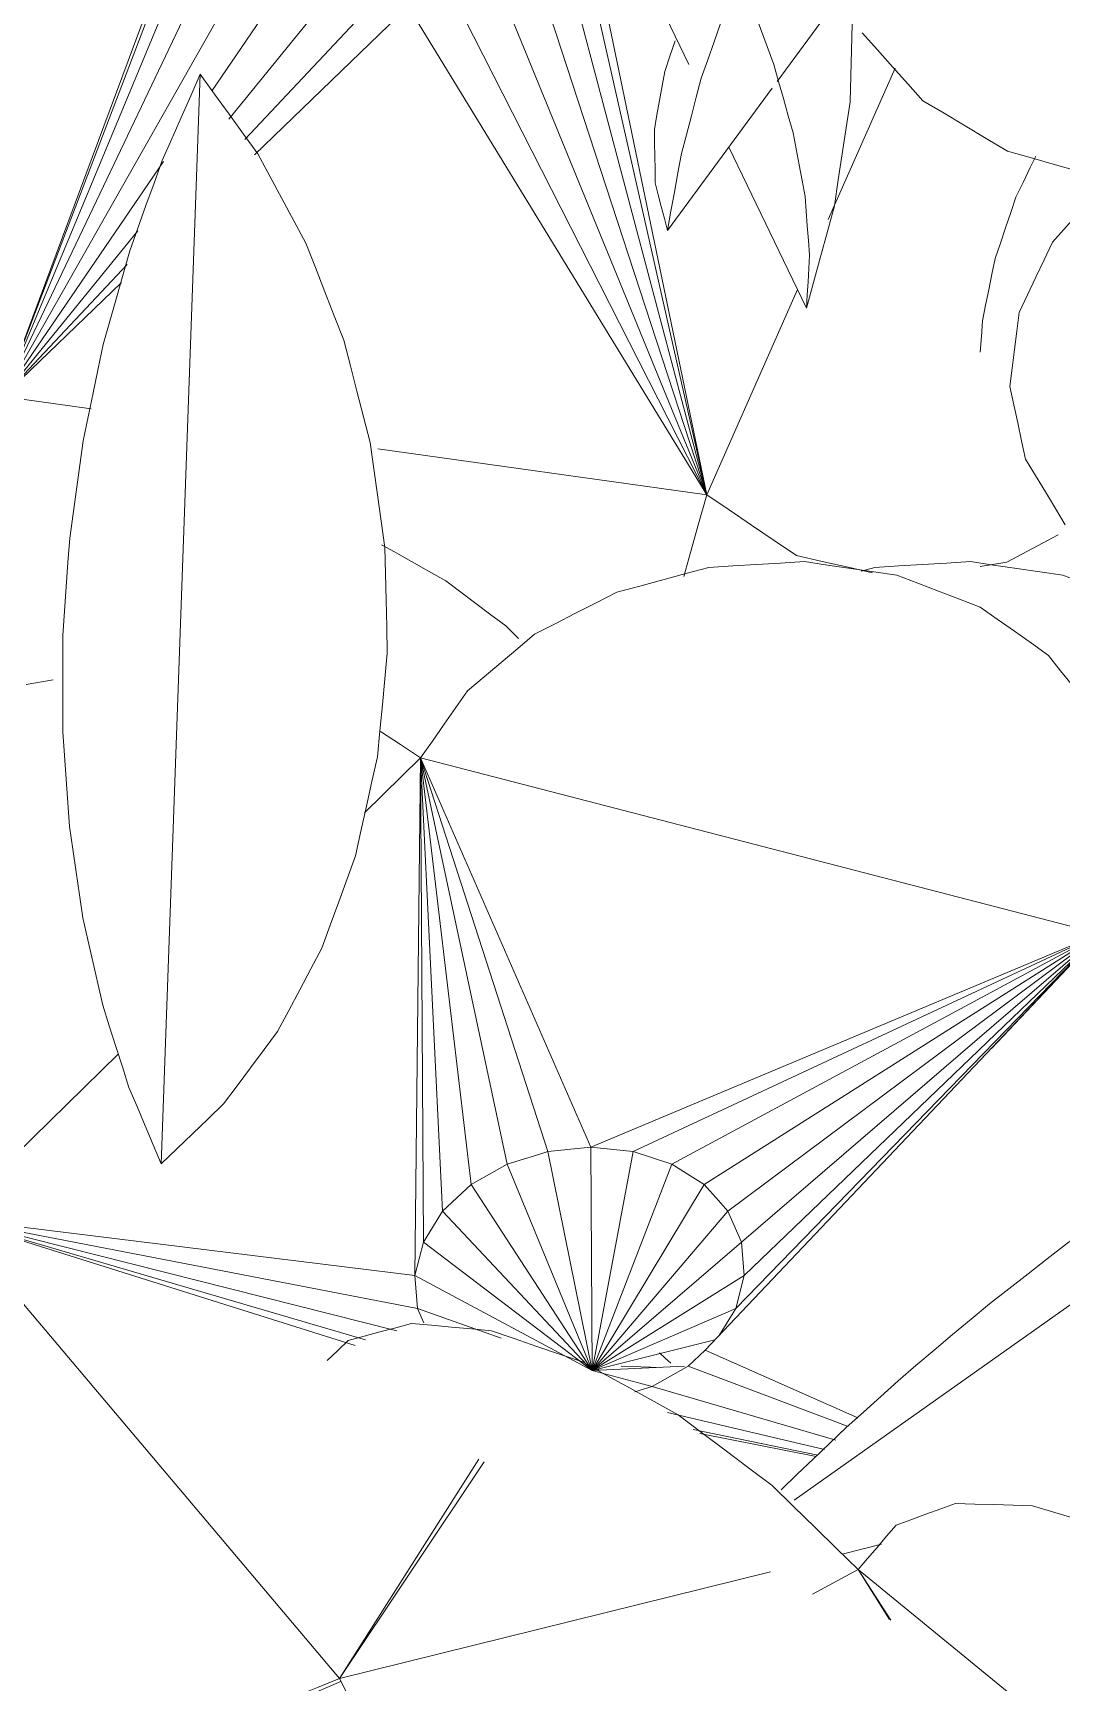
# Model space of a CAD drawing. Header units: metres. Extents: x 10.2 to 20.8, y -0.2 to 6.6.
# Drawn here: x 14.8089 to 14.861, y 1.8993 to 1.983 of the extents above; entities that cross this region are included whole.
import ezdxf

# ---------------------------------------------------------------- set-up
doc = ezdxf.new("R2010")
doc.units = ezdxf.units.M
doc.layers.add('Importações nas famílias', color=250, linetype='Continuous', lineweight=5)
doc.layers.add('Vegetação', color=7, linetype='Continuous', lineweight=5)

# ---------------------------------------------------------------- blocks, each defined once
blk = doc.blocks.new('Planta_pergolado_12200 - plantas pergolado_skp_Component_12-V2719-Corte 3')
at = {"layer": 'Importações nas famílias', "flags": 128}
blk.add_lwpolyline([(14.757602, 0.77096), (14.757886, 0.770698), (14.758171, 0.770435)], dxfattribs=at)
blk = doc.blocks.new('Planta_pergolado_12200 - plantas pergolado_skp_Component_12-V2736-Corte 3')
at = {"layer": 'Importações nas famílias'}
for p, q in [((14.752685, 0.61727), (14.753376, 0.6179)), ((14.740256, 0.596526), (14.75464, 0.61696))]:
    blk.add_line(p, q, dxfattribs=at)
at = {"layer": 'Importações nas famílias', "flags": 128}
for points in [[(14.74986, 0.622863), (14.749269, 0.622613), (14.748643, 0.622348), (14.748017, 0.622084), (14.747391, 0.621819)], [(14.747391, 0.621819), (14.746831, 0.621405), (14.746272, 0.620991), (14.745712, 0.620576), (14.745152, 0.620162)], [(14.745152, 0.620162), (14.744672, 0.619607), (14.744192, 0.619053), (14.743711, 0.618499), (14.743231, 0.617944)], [(14.743231, 0.617944), (14.742841, 0.617262), (14.742452, 0.616581), (14.742062, 0.615899), (14.741672, 0.615218)], [(14.750134, 0.614753), (14.750772, 0.615382), (14.75141, 0.616011), (14.752047, 0.616641), (14.752685, 0.61727)], [(14.741672, 0.615218), (14.741382, 0.614425), (14.741092, 0.613632), (14.740802, 0.61284), (14.740512, 0.612047)], [(14.747819, 0.612264), (14.748398, 0.612887), (14.748976, 0.613509), (14.749555, 0.614131), (14.750134, 0.614753)], [(14.740512, 0.612047), (14.740329, 0.611162), (14.740146, 0.610277), (14.739962, 0.609391), (14.739779, 0.608506)], [(14.745767, 0.609833), (14.74628, 0.610441), (14.746793, 0.611049), (14.747306, 0.611657), (14.747819, 0.612264)], [(14.744001, 0.607486), (14.744442, 0.608073), (14.744884, 0.60866), (14.745325, 0.609246), (14.745767, 0.609833)], [(14.739779, 0.608506), (14.739706, 0.607549), (14.739634, 0.606592), (14.739561, 0.605635), (14.739489, 0.604678)], [(14.74254, 0.605249), (14.742905, 0.605808), (14.74327, 0.606367), (14.743636, 0.606927), (14.744001, 0.607486)], [(14.741401, 0.603147), (14.741686, 0.603672), (14.74197, 0.604198), (14.742255, 0.604723), (14.74254, 0.605249)], [(14.739489, 0.604678), (14.739529, 0.603672), (14.739569, 0.602666), (14.739609, 0.60166), (14.739649, 0.600653)], [(14.740596, 0.601202), (14.740797, 0.601688), (14.740998, 0.602174), (14.7412, 0.602661), (14.741401, 0.603147)], [(14.740134, 0.599438), (14.740249, 0.599879), (14.740365, 0.60032), (14.74048, 0.600761), (14.740596, 0.601202)], [(14.739649, 0.600653), (14.739801, 0.599621), (14.739953, 0.598589), (14.740104, 0.597558)], [(14.74002, 0.597874), (14.740049, 0.598265), (14.740077, 0.598656), (14.740105, 0.599047), (14.740134, 0.599438)], [(14.740256, 0.596526), (14.740197, 0.596863), (14.740138, 0.5972), (14.740079, 0.597537), (14.74002, 0.597874)]]:
    blk.add_lwpolyline(points, dxfattribs=at)
blk = doc.blocks.new('Planta_pergolado_12200 - plantas pergolado_skp_Component_17-V3379-Corte 3')
at = {"layer": 'Importações nas famílias'}
for p, q in [((14.80853, 1.949914), (14.809899, 1.950137)), ((14.825695, 1.943398), (14.828542, 1.946187)), ((14.828542, 1.946187), (14.828251, 1.919926)), ((14.829658, 1.923181), (14.828542, 1.946187)), ((14.828542, 1.946187), (14.831105, 1.924529)), ((14.828542, 1.946187), (14.832927, 1.925564)), ((14.828684, 1.921611), (14.828542, 1.946187)), ((14.863008, 1.937264), (14.828542, 1.946187)), ((14.837183, 1.926436), (14.828542, 1.946187)), ((14.835, 1.926214), (14.828542, 1.946187)), ((14.837183, 1.926436), (14.863008, 1.937264)), ((14.863008, 1.937264), (14.839326, 1.926214)), ((14.863008, 1.937264), (14.841285, 1.925564)), ((14.863008, 1.937264), (14.842924, 1.924529)), ((14.863008, 1.937264), (14.84298, 1.91613)), ((14.863008, 1.937264), (14.844134, 1.923181)), ((14.863008, 1.937264), (14.844533, 1.918241)), ((14.863008, 1.937264), (14.84483, 1.921611)), ((14.863008, 1.937264), (14.844966, 1.919926)), ((14.863008, 1.937264), (14.857503, 1.931435)), ((14.804694, 1.922827), (14.813214, 1.931172)), ((14.834583, 1.926083), (14.835, 1.926214)), ((14.835, 1.926214), (14.837183, 1.926436)), ((14.835, 1.926214), (14.837248, 1.915091)), ((14.837248, 1.915091), (14.837183, 1.926436)), ((14.837183, 1.926436), (14.839326, 1.926214)), ((14.837248, 1.915091), (14.839326, 1.926214)), ((14.839326, 1.926214), (14.841285, 1.925564)), ((14.832927, 1.925564), (14.831105, 1.924529)), ((14.834583, 1.926083), (14.832927, 1.925564)), ((14.837248, 1.915091), (14.832927, 1.925564)), ((14.837248, 1.915091), (14.841285, 1.925564)), ((14.841285, 1.925564), (14.842924, 1.924529)), ((14.831105, 1.924529), (14.829658, 1.923181)), ((14.837248, 1.915091), (14.831105, 1.924529)), ((14.842924, 1.924529), (14.837248, 1.915091)), ((14.842924, 1.924529), (14.843649, 1.923721)), ((14.843649, 1.923721), (14.844134, 1.923181)), ((14.829658, 1.923181), (14.828684, 1.921611)), ((14.837248, 1.915091), (14.829658, 1.923181)), ((14.837248, 1.915091), (14.844134, 1.923181)), ((14.844134, 1.923181), (14.84483, 1.921611)), ((14.828251, 1.919926), (14.804694, 1.922827)), ((14.804694, 1.922827), (14.82442, 1.899467)), ((14.828387, 1.918241), (14.804694, 1.922827)), ((14.827336, 1.917111), (14.804694, 1.922827)), ((14.825743, 1.916656), (14.804694, 1.922827)), ((14.825217, 1.916372), (14.804694, 1.922827)), ((14.828684, 1.921611), (14.828251, 1.919926)), ((14.837248, 1.915091), (14.828684, 1.921611)), ((14.84483, 1.921611), (14.837248, 1.915091)), ((14.84483, 1.921611), (14.844966, 1.919926)), ((14.837248, 1.915091), (14.828251, 1.919926)), ((14.828387, 1.918241), (14.828251, 1.919926)), ((14.844966, 1.919926), (14.837248, 1.915091)), ((14.844966, 1.919926), (14.844533, 1.918241)), ((14.83263, 1.916732), (14.828387, 1.918241)), ((14.828705, 1.917524), (14.828387, 1.918241)), ((14.837248, 1.915091), (14.844533, 1.918241)), ((14.844533, 1.918241), (14.843687, 1.916877)), ((14.84347, 1.916648), (14.837248, 1.915091)), ((14.842112, 1.915322), (14.84029, 1.914287)), ((14.84298, 1.91613), (14.842112, 1.915322)), ((14.842112, 1.915322), (14.850242, 1.91225)), ((14.84298, 1.91613), (14.850728, 1.912699)), ((14.837248, 1.915091), (14.841933, 1.915314)), ((14.837248, 1.915091), (14.84029, 1.914287)), ((14.84029, 1.914287), (14.839418, 1.914014)), ((14.84029, 1.914287), (14.849608, 1.911563)), ((14.841067, 1.912965), (14.849035, 1.911085)), ((14.848703, 1.910809), (14.84238, 1.91211)), ((14.848609, 1.91073), (14.842709, 1.911895)), ((14.82442, 1.899467), (14.831491, 1.910608)), ((14.831771, 1.910466), (14.82442, 1.899467)), ((14.849936, 1.905784), (14.851935, 1.906279)), ((14.82442, 1.899467), (14.846298, 1.904883))]:
    blk.add_line(p, q, dxfattribs=at)
at = {"layer": 'Importações nas famílias', "flags": 128}
for points in [[(14.838496, 1.954589), (14.839664, 1.954903), (14.840832, 1.955218), (14.842, 1.955533), (14.843168, 1.955847)], [(14.843168, 1.955847), (14.84438, 1.955921), (14.845592, 1.955995), (14.846805, 1.956069), (14.848017, 1.956143)], [(14.848017, 1.956143), (14.849191, 1.955971), (14.850365, 1.955799), (14.851539, 1.955628), (14.852714, 1.955456)], [(14.852714, 1.955456), (14.85377, 1.95505), (14.854825, 1.954645), (14.855881, 1.954239), (14.856937, 1.953833)], [(14.83432, 1.952454), (14.835364, 1.952988), (14.836408, 1.953522), (14.837452, 1.954055), (14.838496, 1.954589)], [(14.856937, 1.953833), (14.857803, 1.953221), (14.858669, 1.95261), (14.859535, 1.951998), (14.8604, 1.951386)], [(14.830925, 1.949588), (14.831774, 1.950305), (14.832623, 1.951021), (14.833472, 1.951738), (14.83432, 1.952454)], [(14.8604, 1.951386), (14.861017, 1.950609), (14.861634, 1.949833), (14.86225, 1.949056), (14.862867, 1.94828)], [(14.828542, 1.946187), (14.829138, 1.947037), (14.829734, 1.947888), (14.83033, 1.948738), (14.830925, 1.949588)], [(14.8265, 1.947523), (14.827521, 1.946855), (14.828542, 1.946187)], [(14.82442, 1.899467), (14.823318, 1.899017), (14.822215, 1.898568), (14.821113, 1.898118), (14.82001, 1.897668)], [(14.826203, 1.896065), (14.825757, 1.896916), (14.825312, 1.897766), (14.824866, 1.898616), (14.82442, 1.899467)]]:
    blk.add_lwpolyline(points, dxfattribs=at)
blk = doc.blocks.new('Planta_pergolado_12200 - plantas pergolado_skp_Component_16-V3380-Corte 3')
for name, p in [('Planta_pergolado_12200 - plantas pergolado_skp_Component_17-V3379-Corte 3', (0, 0)), ('Planta_pergolado_12200 - plantas pergolado_skp_Component_12-V2719-Corte 3', (0.083063, 1.145035)), ('Planta_pergolado_12200 - plantas pergolado_skp_Component_12-V2736-Corte 3', (0.07464, 1.276453))]:
    blk.add_blockref(name, p)
blk = doc.blocks.new('Planta_pergolado_12200 - plantas pergolado_skp_Component_17-V3394-Corte 3')
at = {"layer": 'Importações nas famílias', "flags": 128}
for points in [[(14.854033, 1.979532), (14.853262, 1.980393), (14.852491, 1.981254), (14.85172, 1.982115), (14.850949, 1.982976)], [(14.858315, 1.976974), (14.857244, 1.977613), (14.856174, 1.978253), (14.855103, 1.978893), (14.854033, 1.979532)], [(14.863431, 1.975519), (14.862152, 1.975882), (14.860873, 1.976246), (14.859594, 1.97661), (14.858315, 1.976974)], [(14.860608, 1.972359), (14.861314, 1.973149), (14.86202, 1.973939), (14.862725, 1.974729), (14.863431, 1.975519)], [(14.858906, 1.968779), (14.859332, 1.969674), (14.859757, 1.970569), (14.860183, 1.971464), (14.860608, 1.972359)], [(14.858439, 1.965024), (14.858556, 1.965963), (14.858673, 1.966902), (14.858789, 1.96784), (14.858906, 1.968779)], [(14.85924, 1.96135), (14.85904, 1.962269), (14.85884, 1.963187), (14.858639, 1.964106), (14.858439, 1.965024)], [(14.861254, 1.958007), (14.86075, 1.958843), (14.860247, 1.959678), (14.859743, 1.960514), (14.85924, 1.96135)]]:
    blk.add_lwpolyline(points, dxfattribs=at)
blk = doc.blocks.new('Planta_pergolado_12200 - plantas pergolado_skp_Component_16-V3395-Corte 3')
blk.add_blockref('Planta_pergolado_12200 - plantas pergolado_skp_Component_17-V3394-Corte 3', (0, 0))
blk = doc.blocks.new('Planta_pergolado_12200 - plantas pergolado_skp_Component_17-V3401-Corte 3')
at = {"layer": 'Importações nas famílias'}
for p, q in [((14.8509, 1.955661), (14.851591, 1.955847)), ((14.871431, 1.937264), (14.863638, 1.939282)), ((14.869007, 1.936248), (14.871431, 1.937264)), ((14.871431, 1.937264), (14.869176, 1.936212)), ((14.871431, 1.937264), (14.869392, 1.936166)), ((14.871431, 1.937264), (14.869622, 1.936117)), ((14.871431, 1.937264), (14.869834, 1.936072)), ((14.871431, 1.937264), (14.869978, 1.936013)), ((14.871431, 1.937264), (14.870059, 1.935945)), ((14.871431, 1.937264), (14.870109, 1.935903)), ((14.871431, 1.937264), (14.870127, 1.935888)), ((14.871431, 1.937264), (14.87013, 1.935886)), ((14.871431, 1.937264), (14.871277, 1.935521)), ((14.840714, 1.915256), (14.838716, 1.915322)), ((14.837653, 1.91511), (14.837052, 1.915299)), ((14.869438, 1.904684), (14.869301, 1.903958))]:
    blk.add_line(p, q, dxfattribs=at)
at = {"layer": 'Importações nas famílias', "flags": 128}
for points in [[(14.851591, 1.955847), (14.852804, 1.955921), (14.854016, 1.955995), (14.855228, 1.956069), (14.856441, 1.956143)], [(14.856441, 1.956143), (14.857615, 1.955971), (14.858789, 1.955799), (14.859963, 1.955628), (14.861137, 1.955456)], [(14.861137, 1.955456), (14.862193, 1.95505), (14.863249, 1.954645)], [(14.8701, 1.949778), (14.870674, 1.949056), (14.87129, 1.94828)], [(14.87129, 1.94828), (14.871616, 1.947391), (14.871941, 1.946503), (14.872266, 1.945615), (14.872592, 1.944727)], [(14.872592, 1.944727), (14.872604, 1.943788), (14.872616, 1.942848), (14.872628, 1.941909), (14.87264, 1.94097)], [(14.87264, 1.94097), (14.872338, 1.940043), (14.872036, 1.939117), (14.871733, 1.93819), (14.871431, 1.937264)], [(14.871431, 1.937264), (14.87262, 1.937141), (14.873808, 1.937018), (14.874996, 1.936895), (14.876185, 1.936772)], [(14.876185, 1.936772), (14.87727, 1.936411), (14.878356, 1.936051), (14.878971, 1.935847)], [(14.887617, 1.928304), (14.888003, 1.927434), (14.888389, 1.926563)], [(14.888389, 1.926563), (14.888464, 1.925629), (14.88854, 1.924695), (14.888615, 1.923761), (14.888691, 1.922827)], [(14.888691, 1.922827), (14.888451, 1.921893), (14.88821, 1.920958), (14.88797, 1.920024), (14.887764, 1.919225)], [(14.884769, 1.914861), (14.883966, 1.914113), (14.883164, 1.913366), (14.882362, 1.912618)], [(14.882362, 1.912618), (14.881352, 1.912044), (14.880341, 1.911471), (14.879331, 1.910897), (14.878321, 1.910324)], [(14.878321, 1.910324), (14.877172, 1.909963), (14.876022, 1.909603), (14.874873, 1.909242), (14.873724, 1.908881)], [(14.873724, 1.908881), (14.872514, 1.908758), (14.871304, 1.908635), (14.870094, 1.908512), (14.86903, 1.908404)], [(14.868892, 1.908334), (14.869022, 1.907463), (14.869161, 1.906537), (14.8693, 1.90561), (14.869438, 1.904684)]]:
    blk.add_lwpolyline(points, dxfattribs=at)
blk = doc.blocks.new('Planta_pergolado_12200 - plantas pergolado_skp_Component_16-V3402-Corte 3')
blk.add_blockref('Planta_pergolado_12200 - plantas pergolado_skp_Component_17-V3401-Corte 3', (0, 0))
blk = doc.blocks.new('Planta_pergolado_12200 - plantas pergolado_skp_-V3436-Corte 3')
for name in ['Planta_pergolado_12200 - plantas pergolado_skp_Component_16-V3395-Corte 3', 'Planta_pergolado_12200 - plantas pergolado_skp_Component_16-V3380-Corte 3', 'Planta_pergolado_12200 - plantas pergolado_skp_Component_16-V3402-Corte 3']:
    blk.add_blockref(name, (0, 0))
blk = doc.blocks.new('Planta_pergolado_12200 - plantas pergolado_skp_-V3437-Corte 3')
blk.add_blockref('Planta_pergolado_12200 - plantas pergolado_skp_-V3436-Corte 3', (0, 0))
blk = doc.blocks.new('Planta_pergolado_12200 - plantas pergolado_skp_Component_12-V3678-Corte 3')
at = {"layer": 'Importações nas famílias'}
blk.add_line((14.833506, 1.952235), (14.832867, 1.952877), dxfattribs=at)
at = {"layer": 'Importações nas famílias', "flags": 128}
for points in [[(14.829815, 1.955165), (14.828946, 1.955655), (14.828077, 1.956144), (14.827209, 1.956633), (14.826563, 1.956997)], [(14.832867, 1.952877), (14.832104, 1.953449), (14.831341, 1.954021), (14.830578, 1.954593), (14.829815, 1.955165)]]:
    blk.add_lwpolyline(points, dxfattribs=at)
blk = doc.blocks.new('Planta_pergolado_12200 - plantas pergolado_skp_Component_16-V3681-Corte 3')
blk.add_blockref('Planta_pergolado_12200 - plantas pergolado_skp_Component_12-V3678-Corte 3', (0, 0))
blk = doc.blocks.new('Planta_pergolado_12200 - plantas pergolado_skp_Component_12-V3562-Corte 3')
at = {"layer": 'Importações nas famílias'}
blk.add_line((14.547636, 2.275999), (14.545654, 2.220715), dxfattribs=at)
at = {"layer": 'Importações nas famílias', "flags": 128}
for points in [[(14.547636, 2.275999), (14.547153, 2.274906), (14.546669, 2.273814), (14.546186, 2.272722), (14.545703, 2.271629)], [(14.550551, 2.271958), (14.549822, 2.272968), (14.549094, 2.273978), (14.548365, 2.274988), (14.547636, 2.275999)], [(14.552997, 2.267426), (14.552385, 2.268559), (14.551774, 2.269692), (14.551163, 2.270825), (14.550551, 2.271958)], [(14.545703, 2.271629), (14.545291, 2.270482), (14.54488, 2.269335), (14.544468, 2.268187), (14.544057, 2.26704)], [(14.544057, 2.26704), (14.543722, 2.265851), (14.543387, 2.264661), (14.543052, 2.263471), (14.542717, 2.262282)], [(14.554915, 2.262509), (14.554436, 2.263738), (14.553956, 2.264967), (14.553476, 2.266197), (14.552997, 2.267426)], [(14.542717, 2.262282), (14.542462, 2.261063), (14.542207, 2.259844), (14.541952, 2.258626), (14.541697, 2.257407)], [(14.556262, 2.257322), (14.555925, 2.258619), (14.555588, 2.259916), (14.555252, 2.261212), (14.554915, 2.262509)], [(14.541697, 2.257407), (14.541525, 2.256173), (14.541353, 2.254939), (14.541182, 2.253704), (14.54101, 2.25247)], [(14.557004, 2.251987), (14.556819, 2.253321), (14.556633, 2.254655), (14.556447, 2.255988), (14.556262, 2.257322)], [(14.54101, 2.25247), (14.540923, 2.251234), (14.540836, 2.249998), (14.540749, 2.248762), (14.540662, 2.247526)], [(14.557126, 2.246629), (14.557096, 2.247969), (14.557065, 2.249308), (14.557035, 2.250648), (14.557004, 2.251987)], [(14.540662, 2.247526), (14.54066, 2.246302), (14.540659, 2.245078), (14.540658, 2.243854), (14.540657, 2.24263)], [(14.556624, 2.241374), (14.55675, 2.242688), (14.556875, 2.244002), (14.557001, 2.245316), (14.557126, 2.246629)], [(14.540657, 2.24263), (14.540742, 2.241431), (14.540826, 2.240233), (14.540911, 2.239034), (14.540996, 2.237835)], [(14.55551, 2.236346), (14.555788, 2.237603), (14.556067, 2.23886), (14.556345, 2.240117), (14.556624, 2.241374)], [(14.540996, 2.237835), (14.541165, 2.236676), (14.541335, 2.235516), (14.541504, 2.234356), (14.541674, 2.233196)], [(14.553809, 2.231661), (14.554234, 2.232832), (14.554659, 2.234003), (14.555085, 2.235174), (14.55551, 2.236346)], [(14.541674, 2.233196), (14.541927, 2.232088), (14.542179, 2.23098), (14.542432, 2.229872), (14.542685, 2.228764)], [(14.551563, 2.22743), (14.552124, 2.228488), (14.552686, 2.229545), (14.553248, 2.230603), (14.553809, 2.231661)], [(14.542685, 2.228764), (14.543018, 2.22772), (14.54335, 2.226676), (14.543683, 2.225632), (14.544016, 2.224588)], [(14.548823, 2.223752), (14.549508, 2.224672), (14.550193, 2.225591), (14.550878, 2.226511), (14.551563, 2.22743)], [(14.544016, 2.224588), (14.544426, 2.22362), (14.544835, 2.222651), (14.545245, 2.221683), (14.545654, 2.220715)], [(14.545654, 2.220715), (14.546446, 2.221474), (14.547238, 2.222234), (14.548031, 2.222993), (14.548823, 2.223752)]]:
    blk.add_lwpolyline(points, dxfattribs=at)
blk = doc.blocks.new('Planta_pergolado_12200 - plantas pergolado_skp_Component_12-V3767-Corte 3')
at = {"layer": 'Importações nas famílias'}
blk.add_line((14.88944, 1.938224), (14.847498, 1.908525), dxfattribs=at)
at = {"layer": 'Importações nas famílias', "flags": 128}
for points in [[(14.88944, 1.938224), (14.888494, 1.937801), (14.887547, 1.937378), (14.886601, 1.936956), (14.885655, 1.936533)], [(14.888778, 1.933046), (14.888943, 1.93434), (14.889109, 1.935635), (14.889274, 1.936929), (14.88944, 1.938224)], [(14.885655, 1.936533), (14.884671, 1.936042), (14.883687, 1.935552), (14.882702, 1.935061), (14.881718, 1.93457)], [(14.881718, 1.93457), (14.880707, 1.934017), (14.879696, 1.933464), (14.878684, 1.93291), (14.877673, 1.932357)], [(14.887315, 1.927997), (14.88768, 1.929259), (14.888046, 1.930521), (14.888412, 1.931784), (14.888778, 1.933046)], [(14.877673, 1.932357), (14.876646, 1.931747), (14.875619, 1.931138), (14.874592, 1.930528), (14.873565, 1.929918)], [(14.873565, 1.929918), (14.872533, 1.929259), (14.871502, 1.9286), (14.87047, 1.92794), (14.869439, 1.927281)], [(14.885086, 1.923195), (14.885643, 1.924395), (14.8862, 1.925596), (14.886758, 1.926796), (14.887315, 1.927997)], [(14.869439, 1.927281), (14.868414, 1.926579), (14.86739, 1.925878), (14.866366, 1.925176), (14.865341, 1.924474)], [(14.865341, 1.924474), (14.864335, 1.923738), (14.863329, 1.923002), (14.862323, 1.922266), (14.861317, 1.92153)], [(14.882143, 1.918753), (14.882879, 1.919863), (14.883615, 1.920974), (14.88435, 1.922084), (14.885086, 1.923195)], [(14.861317, 1.92153), (14.860341, 1.920767), (14.859364, 1.920005), (14.858388, 1.919242), (14.857411, 1.91848)], [(14.878556, 1.914775), (14.879453, 1.91577), (14.88035, 1.916764), (14.881246, 1.917758), (14.882143, 1.918753)], [(14.857411, 1.91848), (14.856475, 1.9177), (14.855539, 1.916919), (14.854603, 1.916139), (14.853667, 1.915359)], [(14.853667, 1.915359), (14.852782, 1.914569), (14.851897, 1.91378), (14.851012, 1.91299), (14.850127, 1.912201)], [(14.874408, 1.911355), (14.875445, 1.91221), (14.876482, 1.913065), (14.877519, 1.91392), (14.878556, 1.914775)], [(14.850127, 1.912201), (14.849303, 1.911411), (14.848478, 1.910621), (14.847654, 1.909831), (14.846829, 1.909041)], [(14.869797, 1.908573), (14.870949, 1.909268), (14.872102, 1.909964), (14.873255, 1.91066), (14.874408, 1.911355)], [(14.86483, 1.906494), (14.866072, 1.907013), (14.867313, 1.907533), (14.868555, 1.908053), (14.869797, 1.908573)]]:
    blk.add_lwpolyline(points, dxfattribs=at)
blk = doc.blocks.new('Planta_pergolado_12200 - plantas pergolado_skp_Component_17-V3768-Corte 3')
at = {"layer": 'Importações nas famílias'}
for p, q in [((14.850742, 1.904995), (14.848428, 1.903746)), ((14.852328, 1.902459), (14.850742, 1.904995)), ((14.850742, 1.904995), (14.852394, 1.902426)), ((14.8697, 1.889513), (14.850742, 1.904995))]:
    blk.add_line(p, q, dxfattribs=at)
at = {"layer": 'Importações nas famílias', "flags": 128}
for points in [[(14.824874, 1.916623), (14.825677, 1.916838), (14.82648, 1.917054), (14.827284, 1.917269), (14.828087, 1.917484)], [(14.828087, 1.917484), (14.829099, 1.917392), (14.830112, 1.917299), (14.831124, 1.917206), (14.832137, 1.917113)], [(14.832137, 1.917113), (14.833289, 1.916719), (14.834442, 1.916324), (14.835595, 1.91593), (14.836748, 1.915535)], [(14.823796, 1.915605), (14.824335, 1.916114), (14.824874, 1.916623)], [(14.836748, 1.915535), (14.837962, 1.914866), (14.839176, 1.914196), (14.840391, 1.913527), (14.841605, 1.912857)], [(14.841605, 1.912857), (14.842799, 1.911959), (14.843992, 1.91106), (14.845185, 1.910161), (14.846379, 1.909262)], [(14.846379, 1.909262), (14.84747, 1.908195), (14.84856, 1.907128), (14.849651, 1.906062), (14.850742, 1.904995)], [(14.852668, 1.907251), (14.853422, 1.907527), (14.854176, 1.907803), (14.854931, 1.908079), (14.855685, 1.908354)], [(14.855685, 1.908354), (14.856661, 1.908324), (14.857636, 1.908293), (14.858612, 1.908262), (14.859588, 1.908231)], [(14.859588, 1.908231), (14.860719, 1.907895), (14.861849, 1.907559), (14.86298, 1.907224), (14.864111, 1.906888)], [(14.850742, 1.904995), (14.851224, 1.905559), (14.851705, 1.906123), (14.852187, 1.906687), (14.852668, 1.907251)]]:
    blk.add_lwpolyline(points, dxfattribs=at)
blk = doc.blocks.new('Planta_pergolado_12200 - plantas pergolado_skp_Component_16-V3769-Corte 3')
for name, p in [('Planta_pergolado_12200 - plantas pergolado_skp_Component_12-V3562-Corte 3', (0.269725, -0.295129)), ('Planta_pergolado_12200 - plantas pergolado_skp_Component_12-V3767-Corte 3', (0, 0)), ('Planta_pergolado_12200 - plantas pergolado_skp_Component_17-V3768-Corte 3', (0, 0))]:
    blk.add_blockref(name, p)
blk = doc.blocks.new('Planta_pergolado_12200 - plantas pergolado_skp_-V3770-Corte 3')
blk.add_blockref('Planta_pergolado_12200 - plantas pergolado_skp_Component_16-V3769-Corte 3', (0, 0))
blk = doc.blocks.new('Planta_pergolado_12200 - plantas pergolado_skp_-V3771-Corte 3')
for name in ['Planta_pergolado_12200 - plantas pergolado_skp_-V3770-Corte 3', 'Planta_pergolado_12200 - plantas pergolado_skp_Component_16-V3681-Corte 3']:
    blk.add_blockref(name, (0, 0))
blk = doc.blocks.new('Planta_pergolado_12200 - plantas pergolado_skp_-V3936-Corte 3')
blk.add_blockref('Planta_pergolado_12200 - plantas pergolado_skp_-V3771-Corte 3', (0, 0))
blk = doc.blocks.new('Planta_pergolado_12200 - plantas pergolado_skp_Component_12-V3967-Corte 3')
at = {"layer": 'Importações nas famílias', "flags": 128}
for points in [[(14.858747, 1.974631), (14.85911, 1.975384), (14.859472, 1.976138), (14.859754, 1.976724)], [(14.857695, 1.971524), (14.857958, 1.972301), (14.858221, 1.973077), (14.858484, 1.973854), (14.858747, 1.974631)], [(14.857051, 1.96836), (14.857212, 1.969151), (14.857373, 1.969942), (14.857534, 1.970733), (14.857695, 1.971524)], [(14.856937, 1.966767), (14.856994, 1.967563), (14.857051, 1.96836)]]:
    blk.add_lwpolyline(points, dxfattribs=at)
blk = doc.blocks.new('Planta_pergolado_12200 - plantas pergolado_skp_Component_12-V3968-Corte 3')
at = {"layer": 'Importações nas famílias'}
for p, q in [((14.86364, 2.003648), (14.865264, 2.005857)), ((14.846628, 1.980513), (14.850093, 1.985225)), ((14.841062, 1.972943), (14.84638, 1.980174))]:
    blk.add_line(p, q, dxfattribs=at)
at = {"layer": 'Importações nas famílias', "flags": 128}
for points in [[(14.862369, 2.004858), (14.863093, 2.005108), (14.863817, 2.005357), (14.864541, 2.005607), (14.865264, 2.005857)], [(14.859541, 2.003462), (14.860248, 2.003811), (14.860955, 2.00416), (14.861662, 2.004509), (14.862369, 2.004858)], [(14.856811, 2.001683), (14.857493, 2.002128), (14.858176, 2.002572), (14.858858, 2.003017), (14.859541, 2.003462)], [(14.854209, 1.999543), (14.85486, 2.000078), (14.85551, 2.000613), (14.85616, 2.001148), (14.856811, 2.001683)], [(14.851766, 1.997064), (14.852377, 1.997684), (14.852988, 1.998304), (14.853599, 1.998923), (14.854209, 1.999543)], [(14.853541, 1.998616), (14.852809, 1.997988), (14.851998, 1.997293), (14.851187, 1.996597)], [(14.851187, 1.996597), (14.850455, 1.99585), (14.849723, 1.995103), (14.84899, 1.994355)], [(14.849507, 1.994275), (14.850072, 1.994972), (14.850636, 1.99567), (14.851201, 1.996367), (14.851766, 1.997064)], [(14.847458, 1.991206), (14.84797, 1.991973), (14.848482, 1.99274), (14.848995, 1.993508), (14.849507, 1.994275)], [(14.845641, 1.987891), (14.846096, 1.98872), (14.84655, 1.989548), (14.847004, 1.990377), (14.847458, 1.991206)], [(14.844596, 1.985535), (14.84486, 1.986129), (14.845251, 1.98701), (14.845641, 1.987891)], [(14.842784, 1.980674), (14.843108, 1.981597), (14.843431, 1.982521), (14.843754, 1.983444), (14.844078, 1.984367)], [(14.841465, 1.982561), (14.841195, 1.981787), (14.840926, 1.981013)], [(14.840926, 1.981013), (14.840795, 1.980279), (14.840665, 1.979544), (14.840534, 1.97881), (14.840404, 1.978075)], [(14.841776, 1.976852), (14.842028, 1.977807), (14.84228, 1.978763), (14.842532, 1.979718), (14.842784, 1.980674)], [(14.840404, 1.978075), (14.840415, 1.977397), (14.840427, 1.97672), (14.840438, 1.976042), (14.84045, 1.975364)], [(14.841062, 1.972943), (14.841241, 1.97392), (14.841419, 1.974898), (14.841597, 1.975875), (14.841776, 1.976852)], [(14.84045, 1.975364), (14.840603, 1.974759), (14.840756, 1.974154), (14.840909, 1.973549), (14.841062, 1.972943)]]:
    blk.add_lwpolyline(points, dxfattribs=at)
blk = doc.blocks.new('Planta_pergolado_12200 - plantas pergolado_skp_Component_16-V3970-Corte 3')
for name in ['Planta_pergolado_12200 - plantas pergolado_skp_Component_12-V3968-Corte 3', 'Planta_pergolado_12200 - plantas pergolado_skp_Component_12-V3967-Corte 3']:
    blk.add_blockref(name, (0, 0))
blk = doc.blocks.new('Planta_pergolado_12200 - plantas pergolado_skp_Component_17-V4047-Corte 3')
at = {"layer": 'Importações nas famílias'}
for p, q in [((14.807354, 1.964524), (14.820112, 1.998765)), ((14.807354, 1.964524), (14.819016, 1.995102)), ((14.843057, 1.959537), (14.835817, 1.994485)), ((14.835284, 1.993943), (14.843057, 1.959537)), ((14.807354, 1.964524), (14.818935, 1.992384)), ((14.834648, 1.991264), (14.843057, 1.959537)), ((14.807354, 1.964524), (14.819413, 1.989812)), ((14.843057, 1.959537), (14.833501, 1.988808)), ((14.807354, 1.964524), (14.820418, 1.987561)), ((14.843057, 1.959537), (14.831921, 1.986741)), ((14.817958, 1.980042), (14.821882, 1.985784)), ((14.830016, 1.985204), (14.843057, 1.959537)), ((14.818809, 1.978591), (14.823705, 1.984603)), ((14.819621, 1.977567), (14.825763, 1.984098)), ((14.827916, 1.984303), (14.820106, 1.97679)), ((14.827916, 1.984303), (14.843057, 1.959537)), ((14.852622, 1.981176), (14.849227, 1.973497)), ((14.807354, 1.964524), (14.815498, 1.976442)), ((14.807354, 1.964524), (14.814196, 1.972925)), ((14.807354, 1.964524), (14.813651, 1.971219)), ((14.813356, 1.970298), (14.807354, 1.964524)), ((14.847662, 1.969956), (14.843057, 1.959537)), ((14.807354, 1.964524), (14.811819, 1.9639)), ((14.826363, 1.961869), (14.843057, 1.959537)), ((14.858291, 1.956109), (14.85693, 1.9559))]:
    blk.add_line(p, q, dxfattribs=at)
at = {"layer": 'Importações nas famílias', "flags": 128}
for points in [[(14.843057, 1.959537), (14.842645, 1.958068), (14.842234, 1.9566), (14.841894, 1.955391)], [(14.847618, 1.956447), (14.846478, 1.957219), (14.845338, 1.957992), (14.844198, 1.958764), (14.843057, 1.959537)], [(14.860891, 1.9575), (14.859591, 1.956804), (14.858291, 1.956109)], [(14.851473, 1.95558), (14.850232, 1.955859), (14.848925, 1.956153), (14.847618, 1.956447)]]:
    blk.add_lwpolyline(points, dxfattribs=at)
blk = doc.blocks.new('Planta_pergolado_12200 - plantas pergolado_skp_Component_16-V4048-Corte 3')
blk.add_blockref('Planta_pergolado_12200 - plantas pergolado_skp_Component_17-V4047-Corte 3', (0, 0))
blk = doc.blocks.new('Planta_pergolado_12200 - plantas pergolado_skp_-V4056-Corte 3')
blk.add_blockref('Planta_pergolado_12200 - plantas pergolado_skp_Component_16-V4048-Corte 3', (0, 0))
blk = doc.blocks.new('Planta_pergolado_12200 - plantas pergolado_skp_-V4057-Corte 3')
for name in ['Planta_pergolado_12200 - plantas pergolado_skp_-V4056-Corte 3', 'Planta_pergolado_12200 - plantas pergolado_skp_Component_16-V3970-Corte 3']:
    blk.add_blockref(name, (0, 0))
blk = doc.blocks.new('Planta_pergolado_12200 - plantas pergolado_skp_-V4514-Corte 3')
blk.add_blockref('Planta_pergolado_12200 - plantas pergolado_skp_-V4057-Corte 3', (0, 0))
blk = doc.blocks.new('Planta_pergolado_12200 - plantas pergolado_skp_Component_12-V4603-Corte 3')
at = {"layer": 'Importações nas famílias'}
for p, q in [((14.827241, 2.012242), (14.842152, 1.981367)), ((14.849112, 1.993597), (14.848882, 1.994584)), ((14.844175, 1.977177), (14.848121, 1.969006))]:
    blk.add_line(p, q, dxfattribs=at)
at = {"layer": 'Importações nas famílias', "flags": 128}
for points in [[(14.831329, 2.0119), (14.830307, 2.011986), (14.829285, 2.012071), (14.828263, 2.012157), (14.827241, 2.012242)], [(14.827241, 2.012242), (14.828058, 2.011301), (14.828876, 2.01036), (14.829693, 2.009419), (14.830511, 2.008478)], [(14.835224, 2.010758), (14.83425, 2.011043), (14.833276, 2.011329), (14.832303, 2.011615), (14.831329, 2.0119)], [(14.838835, 2.008841), (14.837932, 2.009321), (14.837029, 2.0098), (14.836127, 2.010279), (14.835224, 2.010758)], [(14.830511, 2.008478), (14.831282, 2.007508), (14.832053, 2.006539), (14.832824, 2.005569), (14.833595, 2.0046)], [(14.842076, 2.006196), (14.841266, 2.006858), (14.840456, 2.007519), (14.839645, 2.00818), (14.838835, 2.008841)], [(14.844873, 2.002884), (14.844174, 2.003712), (14.843475, 2.00454), (14.842776, 2.005368), (14.842076, 2.006196)], [(14.833595, 2.0046), (14.83431, 2.003612), (14.835026, 2.002625), (14.835742, 2.001637), (14.836458, 2.00065)], [(14.84716, 1.998983), (14.846588, 1.999958), (14.846016, 2.000934), (14.845445, 2.001909), (14.844873, 2.002884)], [(14.836458, 2.00065), (14.837111, 1.999655), (14.837764, 1.998661), (14.838416, 1.997667), (14.839069, 1.996672)], [(14.848882, 1.994584), (14.848451, 1.995684), (14.848021, 1.996784), (14.84759, 1.997883), (14.84716, 1.998983)], [(14.839069, 1.996672), (14.839652, 1.995682), (14.840234, 1.994692), (14.840817, 1.993702), (14.841399, 1.992712)], [(14.841399, 1.992712), (14.841905, 1.991737), (14.842411, 1.990762), (14.842917, 1.989787), (14.843422, 1.988812)], [(14.843422, 1.988812), (14.843846, 1.987863), (14.844269, 1.986914), (14.844693, 1.985965), (14.845116, 1.985016)], [(14.845116, 1.985016), (14.845452, 1.984103), (14.845788, 1.983191), (14.846125, 1.982278), (14.846461, 1.981366)], [(14.85033, 1.979478), (14.850369, 1.980788), (14.850408, 1.982097), (14.850447, 1.983407), (14.850478, 1.984455)], [(14.846461, 1.981366), (14.846707, 1.9805), (14.846952, 1.979634), (14.847198, 1.978769), (14.847443, 1.977903)], [(14.849535, 1.9742), (14.849734, 1.97552), (14.849932, 1.976839), (14.850131, 1.978159), (14.85033, 1.979478)], [(14.847443, 1.977903), (14.847595, 1.977093), (14.847747, 1.976284), (14.847899, 1.975475), (14.848051, 1.974665)], [(14.848051, 1.974665), (14.848107, 1.973921), (14.848164, 1.973177), (14.848221, 1.972433), (14.848278, 1.971689)], [(14.848121, 1.969006), (14.848474, 1.970305), (14.848828, 1.971603), (14.849182, 1.972902), (14.849535, 1.9742)], [(14.848278, 1.971689), (14.848238, 1.971018), (14.848199, 1.970348), (14.84816, 1.969677), (14.848121, 1.969006)]]:
    blk.add_lwpolyline(points, dxfattribs=at)
blk = doc.blocks.new('Planta_pergolado_12200 - plantas pergolado_skp_Component_16-V4606-Corte 3')
blk.add_blockref('Planta_pergolado_12200 - plantas pergolado_skp_Component_12-V4603-Corte 3', (0, 0))
blk = doc.blocks.new('Planta_pergolado_12200 - plantas pergolado_skp_-V4640-Corte 3')
blk.add_blockref('Planta_pergolado_12200 - plantas pergolado_skp_Component_16-V4606-Corte 3', (0, 0))
blk = doc.blocks.new('Planta_pergolado_12200 - plantas pergolado_skp_-V4641-Corte 3')
blk.add_blockref('Planta_pergolado_12200 - plantas pergolado_skp_-V4640-Corte 3', (0, 0))
blk = doc.blocks.new('Planta_pergolado_12200 - plantas pergolado_skp_-V5113-Corte 3')
blk.add_blockref('Planta_pergolado_12200 - plantas pergolado_skp_-V4641-Corte 3', (0, 0))
blk = doc.blocks.new('Planta_pergolado_12200 - Planta_pergolado_12200-V5114-Corte 3')
for name in ['Planta_pergolado_12200 - plantas pergolado_skp_-V4514-Corte 3', 'Planta_pergolado_12200 - plantas pergolado_skp_-V5113-Corte 3', 'Planta_pergolado_12200 - plantas pergolado_skp_-V3936-Corte 3', 'Planta_pergolado_12200 - plantas pergolado_skp_-V3437-Corte 3']:
    blk.add_blockref(name, (0, 0))

msp = doc.modelspace()

# ---------------------------------------------------------------- block references
at = {"layer": 'Vegetação', "color": 250}
msp.add_blockref('Planta_pergolado_12200 - Planta_pergolado_12200-V5114-Corte 3', (0, 0), dxfattribs=at)

doc.saveas('drawing.dxf')
